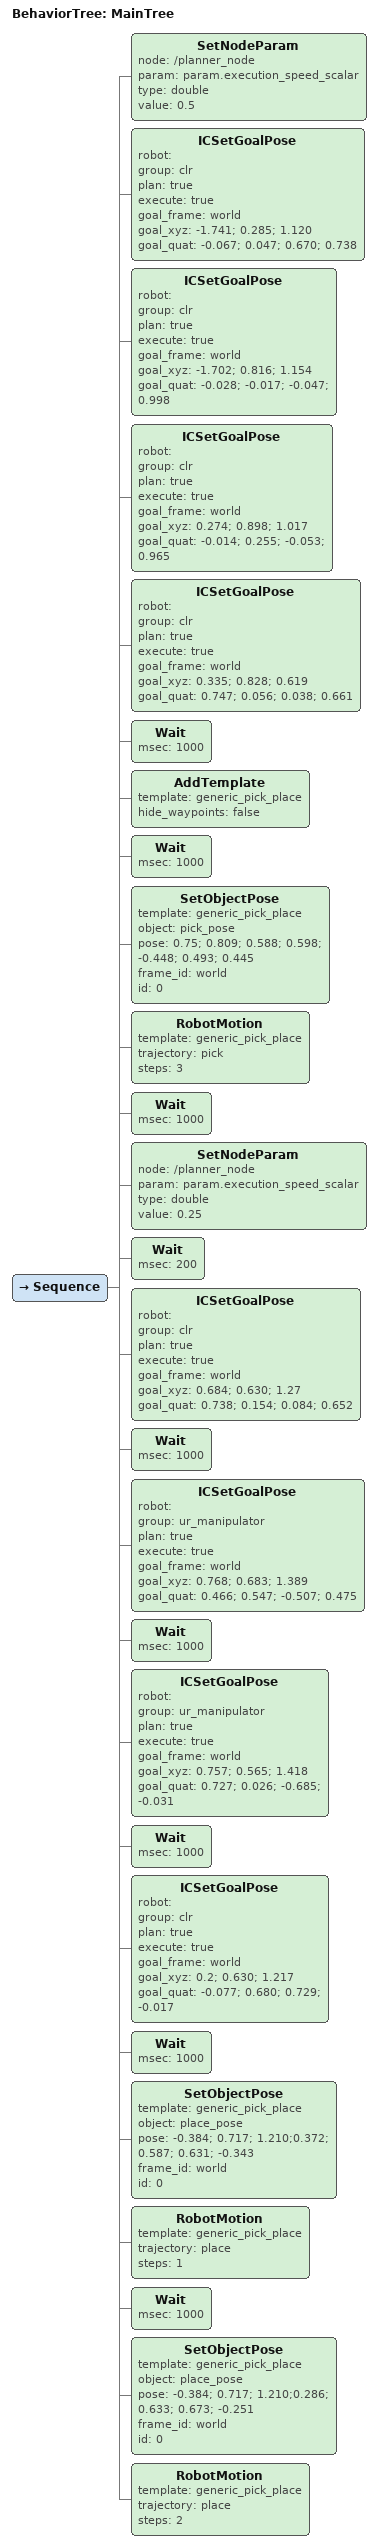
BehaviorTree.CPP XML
<root BTCPP_format="4">

  <BehaviorTree ID="MainTree">

      <Sequence>

        <!-- Move arm up, away from panel -->
        <SetNodeParam node="/planner_node" param="param.execution_speed_scalar" type="double" value="0.5" />
        <ICSetGoalPose robot="" group="clr" plan="true" execute="true" goal_frame="world"
                       goal_xyz="-1.741; 0.285; 1.120" goal_quat="-0.067; 0.047; 0.670; 0.738"  />
        <ICSetGoalPose robot="" group="clr" plan="true" execute="true" goal_frame="world"
                       goal_xyz="-1.702; 0.816; 1.154" goal_quat="-0.028; -0.017; -0.047; 0.998"  />
        <ICSetGoalPose robot="" group="clr" plan="true" execute="true" goal_frame="world"
                       goal_xyz="0.274; 0.898; 1.017" goal_quat="-0.014; 0.255; -0.053; 0.965"  />

        <ICSetGoalPose robot="" group="clr" plan="true" execute="true" goal_frame="world"
                       goal_xyz="0.335; 0.828; 0.619" goal_quat="0.747; 0.056; 0.038; 0.661"  />

        <!-- Execute Pick trajectory from Pick-and-place affordance template -->
        <Wait msec="1000"/>
        <AddTemplate template="generic_pick_place" hide_waypoints="false"/>
        <Wait msec="1000"/>
        <SetObjectPose template="generic_pick_place" object="pick_pose"
                       pose="0.75; 0.809; 0.588; 0.598; -0.448; 0.493; 0.445" frame_id="world" id="0"/>
        <RobotMotion  template="generic_pick_place" trajectory="pick" steps="3" />
        <Wait msec="1000"/>

        <!-- Slow down speed while carrying cargo bag -->
        <SetNodeParam node="/planner_node" param="param.execution_speed_scalar" type="double" value="0.25" />
        <Wait msec="200"/>

        <!-- Pick cargo bag up -->
        <ICSetGoalPose robot="" group="clr" plan="true" execute="true" goal_frame="world"
                       goal_xyz="0.684; 0.630; 1.27" goal_quat="0.738; 0.154; 0.084; 0.652"  />
        <Wait msec="1000"/>

        <!-- Rotate cargo back towards rail -->
        <ICSetGoalPose robot="" group="ur_manipulator" plan="true" execute="true" goal_frame="world"
                       goal_xyz="0.768; 0.683; 1.389" goal_quat="0.466; 0.547; -0.507; 0.475"  />
        <Wait msec="1000"/>

        <!-- Rotate cargo bag towards surface to place -->
        <ICSetGoalPose robot="" group="ur_manipulator" plan="true" execute="true" goal_frame="world"
                       goal_xyz="0.757; 0.565; 1.418" goal_quat="0.727; 0.026; -0.685; -0.031"  />
        <Wait msec="1000"/>

        <!-- Move arm towards the surface -->
        <ICSetGoalPose robot="" group="clr" plan="true" execute="true" goal_frame="world"
                       goal_xyz="0.2; 0.630; 1.217" goal_quat="-0.077; 0.680; 0.729; -0.017"  />
        <Wait msec="1000"/>

        <!-- Update pose for place location and execute place trajectory -->
        <SetObjectPose template="generic_pick_place" object="place_pose"
                       pose="-0.384; 0.717; 1.210;0.372; 0.587; 0.631; -0.343" frame_id="world" id="0"/>
        <RobotMotion  template="generic_pick_place" trajectory="place" steps="1" />
        <Wait msec="1000"/>
        <SetObjectPose template="generic_pick_place" object="place_pose"
                       pose="-0.384; 0.717; 1.210;0.286; 0.633; 0.673; -0.251" frame_id="world" id="0"/>
        <RobotMotion  template="generic_pick_place" trajectory="place" steps="2" />

      </Sequence>

  </BehaviorTree>

</root>
